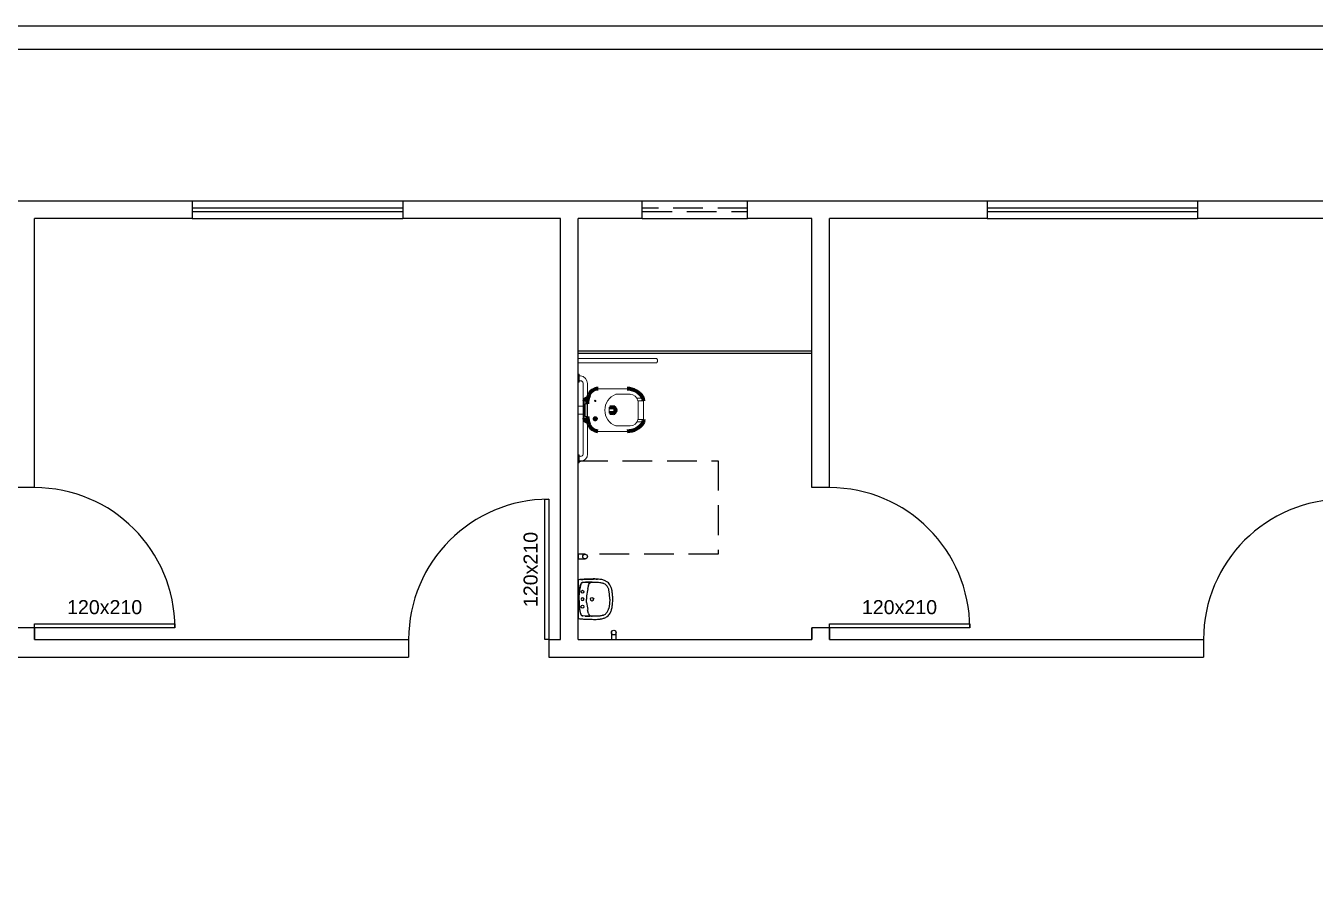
# Model space of a CAD drawing. Header units: centimetres. Extents: x 45464 to 685867, y 12828 to 16690.
# Drawn here: x 676697 to 677800, y 15959 to 16690 of the extents above; entities that cross this region are included whole.
import ezdxf
from ezdxf.enums import TextEntityAlignment as Align

# ---------------------------------------------------------------- set-up
doc = ezdxf.new("R2010")
doc.units = ezdxf.units.CM
doc.header["$LTSCALE"] = 4
doc.linetypes.add('DASHED2', pattern=[9.525, 6.35, -3.175])
for name, color, linetype in [('0.1', 1, 'Continuous'), ('0.2', 2, 'Continuous'), ('0.4', 4, 'Continuous'), ('0.6', 6, 'Continuous'), ('02-CONT', 2, 'Continuous'), ('08', 8, 'Continuous'), ('PDF1_PH - Metal', 253, 'Continuous'), ('PROJEÇÕES', 1, 'DASHED2')]:
    doc.layers.add(name, color=color, linetype=linetype)
doc.styles.add('2mm 1-50', font='arial.ttf', dxfattribs={"height": 0.1})

# ---------------------------------------------------------------- blocks, each defined once
blk = doc.blocks.new('1_00e-flat-67-flat-1')
at = {"color": 1}
blk.add_arc((-62.7, -34.1), 120, 0, 90, dxfattribs=at)
at = {"layer": '02-CONT'}
blk.add_lwpolyline([(-62.7, -34.1), (-62.7, -30.5), (57.3, -30.5), (57.3, -34.1)], close=True, dxfattribs=at)
blk = doc.blocks.new('1_00e-flat-66-flat-1')
at = {"color": 1}
blk.add_arc((34.1, -62.7), 120, 90, 180, dxfattribs=at)
at = {"layer": '02-CONT'}
blk.add_lwpolyline([(34.1, -62.7), (30.5, -62.7), (30.5, 57.3), (34.1, 57.3)], close=True, dxfattribs=at)
blk = doc.blocks.new('1_00e-flat-65-flat-1')
at = {"color": 1}
blk.add_arc((-62.7, -34.1), 120, 0, 90, dxfattribs=at)
at = {"layer": '02-CONT'}
blk.add_lwpolyline([(-62.7, -34.1), (-62.7, -30.5), (57.3, -30.5), (57.3, -34.1)], close=True, dxfattribs=at)
blk = doc.blocks.new('1_00e-flat-64-flat-1')
at = {"color": 1}
blk.add_arc((34.1, -62.7), 120, 90, 180, dxfattribs=at)
at = {"layer": '02-CONT'}
blk.add_lwpolyline([(34.1, -62.7), (30.5, -62.7), (30.5, 57.3), (34.1, 57.3)], close=True, dxfattribs=at)
blk = doc.blocks.new('Barra 3-flat-24-flat-1')
at = {"layer": 'PDF1_PH - Metal', "lineweight": 9}
for points in [[(-25386.6, -18995.8), (-25386.6, -19002.6), (-25385.8, -19002.6), (-25385.8, -18995.8)], [(-25386.6, -19064.8), (-25386.6, -19071.5), (-25385.8, -19071.5), (-25385.8, -19064.8)]]:
    blk.add_lwpolyline(points, close=True, dxfattribs=at)
for points in [[(-25384.5, -18997.1), (-25385.8, -18997.1)], [(-25384.5, -19001.3), (-25385.8, -19001.3)], [(-25382.4, -19003.4), (-25382.4, -19064.4)], [(-25378.6, -19003.4), (-25378.6, -19064.4)], [(-25384.5, -19066), (-25385.8, -19066)], [(-25384.5, -19070.3), (-25385.8, -19070.3)]]:
    blk.add_lwpolyline(points, dxfattribs=at)
for centre, radius, start, end in [((-25385.6, -19004), 6.99, 2.8701, 81.3064), ((-25384.7, -19003.6), 2.27, 3.7764, 86.2265), ((-25384.7, -19064.1), 6.14, 272.0523, 359.9639), ((-25384.6, -19063.8), 2.26, 271.8185, 345.4984)]:
    blk.add_arc(centre, radius, start, end, dxfattribs=at)
blk = doc.blocks.new('bacia sanit-flat-20-flat-1')
at = {"layer": 'PDF1_PH - Metal', "lineweight": 9}
for points in [[(16655.1, 24450.5), (16680.1, 24450.5)], [(16670.3, 24445.9), (16670.8, 24445.9), (16671.2, 24445.9), (16671.6, 24445.9), (16672, 24445.9), (16680.5, 24445.9), (16680.9, 24445.9), (16681.3, 24445.9), (16681.8, 24445.9), (16682.2, 24445.9), (16682.6, 24445.9)], [(16643.3, 24435.7), (16638.2, 24435.7)], [(16643.3, 24425.3), (16643.3, 24425.6), (16643.3, 24439.1), (16643.3, 24439.9)], [(16644.1, 24437.4), (16644.1, 24437), (16644.1, 24436.6), (16644.1, 24428.1), (16644.1, 24427.7), (16644.1, 24427.2)], [(16644.5, 24426.8), (16644.5, 24426.8), (16645, 24426.8), (16645.4, 24426.8), (16645.8, 24426.8), (16645.8, 24432.3), (16645.8, 24437.8), (16645.4, 24437.8), (16645, 24437.8), (16644.5, 24437.8)], [(16665.7, 24429.8), (16665.3, 24429.8), (16664.8, 24429.8), (16664.8, 24430.2), (16664.8, 24430.6), (16664.8, 24431.1), (16664.8, 24431.5), (16664.8, 24431.9), (16664.8, 24432.3), (16664.8, 24432.7), (16664.8, 24433.2), (16664.8, 24433.6), (16664.8, 24434), (16664.8, 24434.4), (16664.8, 24434.9), (16665.3, 24434.9), (16665.3, 24434.9)], [(16693.7, 24442.5), (16688.6, 24442.5)], [(16689.4, 24440.4), (16693.6, 24440.4), (16694, 24440.4)], [(16689.4, 24440.4), (16689.4, 24439.9), (16689.4, 24439.5), (16689.4, 24439.1), (16689.4, 24438.7), (16689.4, 24438.2), (16689.4, 24437.8), (16689.4, 24437.4), (16689.4, 24437), (16689.4, 24436.6), (16689.4, 24436.1), (16689.4, 24435.7)], [(16689.4, 24435.7), (16689.4, 24435.3), (16689.4, 24434.9), (16689.4, 24434.4), (16689.4, 24434), (16689.4, 24433.6), (16689.4, 24433.2), (16689.4, 24432.7), (16689.4, 24432.3), (16689.4, 24431.9), (16689.4, 24431.5), (16689.4, 24431.1), (16689.4, 24430.6), (16689.4, 24430.2), (16689.4, 24429.4)], [(16694, 24440.4), (16694, 24439.9), (16694, 24439.5), (16694, 24439.1), (16694, 24438.7), (16694, 24438.2), (16694, 24437.8), (16694, 24437.4), (16694, 24437), (16694, 24436.6), (16694, 24436.1), (16694, 24435.7), (16694, 24435.3), (16694, 24434.9), (16694, 24434.4), (16694, 24434), (16694, 24433.6), (16694, 24433.2), (16694, 24432.7), (16694, 24432.3), (16694, 24431.9), (16694, 24431.5), (16694, 24431.1), (16694, 24430.6), (16694, 24430.2), (16694, 24429.8), (16694, 24429.4), (16694, 24428.9), (16694, 24428.5), (16694, 24428.1), (16694, 24427.7), (16694, 24427.2), (16694, 24426.8), (16694, 24426.4), (16694, 24426), (16694, 24425.6), (16694, 24425.1), (16694, 24424.7), (16694, 24424.3)], [(16643.3, 24428.9), (16638.2, 24428.9)], [(16689.4, 24429.4), (16689.4, 24428.9), (16689.4, 24428.5), (16689.4, 24428.1), (16689.4, 24427.7), (16689.4, 24427.2), (16689.4, 24426.8), (16689.4, 24426.4), (16689.4, 24426), (16689.4, 24425.6), (16689.4, 24425.1), (16689.4, 24424.7), (16689.4, 24424.3)], [(16689.4, 24424.3), (16693.6, 24424.3), (16694, 24424.3)], [(16689.4, 24424.3), (16693.6, 24424.3), (16694, 24424.3)], [(16680.1, 24414.1), (16655.1, 24414.1)], [(16682.6, 24418.8), (16682.2, 24418.8), (16681.8, 24418.8), (16681.3, 24418.8), (16680.5, 24418.8), (16672, 24418.8), (16671.6, 24418.8), (16671.2, 24418.8), (16670.8, 24418.8), (16670.3, 24418.8)], [(16693.7, 24422.2), (16688.6, 24422.2)]]:
    blk.add_lwpolyline(points, dxfattribs=at)
at = {"layer": 'PDF1_PH - Metal', "lineweight": 211}
for points in [[(16694, 24440.4, 0.086524), (16693.5, 24443.1, 0.264906), (16680.1, 24450.5)], [(16694, 24424.3, -0.086524), (16693.5, 24421.5, -0.264906), (16680.1, 24414.1)]]:
    blk.add_lwpolyline(points, format="xyb", dxfattribs=at)
blk.add_lwpolyline([(16670.3, 24432.3), (16670.3, 24432.3), (16670.3, 24432.3)], dxfattribs=at)
at = {"layer": 'PDF1_PH - Metal', "lineweight": 9}
blk.add_circle((16652.8, 24440.2), 0.635, dxfattribs=at)
at = {"layer": 'PDF1_PH - Metal', "lineweight": 211}
blk.add_circle((16652.8, 24424.9), 0.635, dxfattribs=at)
for centre, radius, start, end in [((16672, 24436.5), 26.2, 161.0139, 177.0973), ((16655.4, 24441.7), 8.83, 90.3217, 157.8056), ((16646.3, 24439.1), 3.16, 88.1661, 164.6032), ((16666.6, 25678.1), 1243.2, 269.9347, 270.0653), ((16667.8, 24432.3), 2.55, 275.8679, 84.1321), ((16646.3, 24425.4), 3.02, 177.2926, 274.2593), ((16673.4, 24429), 27.6, 184.427, 198.8013), ((16666.6, 23393.8), 1036, 89.9217, 90.0783), ((16656.6, 24424.4), 10.3, 204.627, 261.8049)]:
    blk.add_arc(centre, radius, start, end, dxfattribs=at)
at = {"layer": 'PDF1_PH - Metal', "lineweight": 9}
for centre, radius, start, end in [((16675.5, 24432.3), 14.5, 110.9822, 249.0178), ((16682.7, 24439), 6.82, 11.172, 90.6439), ((16644.5, 24437.4), 0.423, 90, 180), ((16644.5, 24427.2), 0.423, 180, 270), ((16682.7, 24425.6), 6.82, 269.3561, 348.828)]:
    blk.add_arc(centre, radius, start, end, dxfattribs=at)
blk = doc.blocks.new('L.51_P-flat-22-flat-1')
at = {"layer": '08'}
for p, q in [((0, 16), (0, 15.9)), ((0, 15.9), (0, -15.9)), ((0.6, 16.6), (0.6, 16.6)), ((0.7, 16.6), (0.6, 16.6)), ((2.3, 16.8), (2.3, 16.8)), ((6.1, 14.4), (4.1, 14.3)), ((6.1, 14.4), (4.1, 14.3)), ((6.1, 14.4), (6.1, 14.4)), ((8.9, 12.1), (8.2, 9)), ((11, 14.6), (10.2, 14.6)), ((11.9, 14.6), (12.2, 14.6)), ((16.6, 17.2), (16.6, 17.2)), ((21.1, 13.8), (21.1, 13.8)), ((1.8, 10.3), (1.8, 10.3)), ((0.8, 0), (0.8, 0)), ((1.8, -10.3), (1.8, -10.3)), ((8.9, -12.1), (8.2, -9)), ((0, -16), (0, -15.9)), ((0.6, -16.6), (0.6, -16.6)), ((0.6, -16.6), (0.7, -16.6)), ((2.3, -16.8), (2.3, -16.8)), ((6.1, -14.4), (4.1, -14.3)), ((6.1, -14.4), (4.1, -14.3)), ((6.1, -14.4), (6.1, -14.4)), ((11, -14.6), (10.2, -14.6)), ((11.9, -14.6), (12.2, -14.6)), ((16.6, -17.2), (16.6, -17.2)), ((21.1, -13.8), (21.1, -13.8))]:
    blk.add_line(p, q, dxfattribs=at)
for points in [[(0.6, 16.6), (0.6, 16.6, 0.380301), (0, 16)], [(2.3, 16.8), (2.3, 16.8, 0.007612), (0.7, 16.6)], [(2.3, 12.9), (2.3, 12.9, 0.047394), (0.8, 2.2)], [(0.8, 0), (0.8, 0, -0.05776), (2.3, 12.9)], [(2.3, 16.8, -0.006011), (4.1, 16.9, -0.005348), (6.8, 17.1, -0.004521), (12.1, 17.2, -0.006524), (14.4, 17.3, -0.013546), (16.6, 17.2)], [(16.6, 17.2, 0.014577), (14.4, 17.3, 0.005049), (13, 17.3, 0.003057), (11.2, 17.2, 0.003579), (6.6, 17.1, 0.005839), (3.9, 16.9, 0.006773), (2.3, 16.8)], [(4.1, 14.3), (4.1, 14.3, 0.334834), (2.3, 12.9)], [(2.3, 12.9), (2.3, 12.9, -0.332966), (4.1, 14.3)], [(2.3, 12.9), (2.3, 12.9, -0.000374), (2.3, 12.9)], [(4.1, 14.3), (4.1, 14.3, 0.000631), (4.1, 14.3)], [(11, 14.6, -0.005207), (9.8, 14.6, 0.005375), (9.2, 14.6, 0.00664), (8.6, 14.6, 0.004375), (7.9, 14.6, 0.001156), (6.7, 14.5, -0.003092), (6.1, 14.4)], [(6.1, 14.4, 0.002091), (6.5, 14.5, 0.001464), (7.6, 14.5, -0.004115), (8.4, 14.6, -0.007251), (9.2, 14.6)], [(8.9, 12.1), (8.9, 12.1, -0.307483), (11.5, 14.5)], [(9.2, 14.6, -0.00474), (9.5, 14.6, -0.002257), (9.8, 14.6, 0.000797), (10.2, 14.6)], [(11.6, 14.6), (11.6, 14.6, 0.000884), (11, 14.6)], [(11.6, 14.6, -0.048484), (11.6, 14.6, -0.048279), (11.6, 14.6, -0.084885), (11.6, 14.6, -0.141909), (11.6, 14.5, -0.057696), (11.6, 14.5, -0.043541), (11.6, 14.5, -0.040045), (11.6, 14.5, -0.034229), (11.6, 14.5, -0.023292), (11.6, 14.5, -0.016532), (11.6, 14.5, -0.014864), (11.5, 14.5, -0.018599), (11.5, 14.5, -0.010502), (11.5, 14.5)], [(11.5, 14.5, -0.031436), (11.5, 14.6, -0.037384), (11.5, 14.6, -0.040471), (11.5, 14.6, -0.050709), (11.5, 14.6, -0.178998), (11.5, 14.6, -0.053532), (11.5, 14.6, -0.043329), (11.5, 14.6, -0.036196), (11.5, 14.6, -0.039167), (11.5, 14.6, 0.07472), (11.5, 14.6, -0.042333), (11.5, 14.6)], [(11.5, 14.6, -0.034945), (11.5, 14.6, -0.02698), (11.5, 14.6, -0.021593), (11.5, 14.6, -0.016954), (11.5, 14.6, -0.017111), (11.5, 14.6, -0.016189), (11.5, 14.6, -0.01233), (11.6, 14.6, -0.012048), (11.6, 14.6)], [(11.5, 14.5, -0.009681), (11.5, 14.5, -0.009978), (11.5, 14.5, -0.026851), (11.5, 14.5, -0.027297), (11.5, 14.5, -0.027498), (11.5, 14.5, -0.032168), (11.5, 14.5, -0.049163), (11.5, 14.5, -0.186923), (11.5, 14.5, -0.107041), (11.5, 14.5, -0.038487), (11.5, 14.5, -0.012498), (11.5, 14.5, 0.025241), (11.5, 14.5, 0.046032), (11.5, 14.5)], [(11.7, 14.6), (11.7, 14.6, -0.021484), (11.6, 14.6)], [(11.6, 14.6, -0.032299), (11.6, 14.6, -0.039418), (11.6, 14.6, -0.046129), (11.6, 14.6, -0.058765), (11.6, 14.6, -0.15242), (11.6, 14.6, -0.058959), (11.6, 14.6, -0.046419), (11.6, 14.6, 0.005047), (11.6, 14.6, 0.034816), (11.6, 14.6, 0.004251), (11.6, 14.6, -0.041022), (11.6, 14.6)], [(11.6, 14.6, -0.041118), (11.6, 14.6, -0.033041), (11.6, 14.6, -0.026349), (11.6, 14.6, -0.020575), (11.6, 14.6, -0.016329), (11.6, 14.6, -0.013256), (11.6, 14.6, -0.016526), (11.6, 14.6, -0.01256), (11.6, 14.6, -0.007787), (11.7, 14.6)], [(12.2, 14.6, -0.002269), (13.8, 14.7, -0.004998), (15, 14.6, -0.007991), (16.2, 14.6, -0.025422), (18.6, 14.4)], [(19.8, 16.8, 0.02367), (17.6, 17.1, 0.009145), (16.6, 17.2)], [(18.6, 14.4, -0.020568), (20, 14.1, -0.019806), (21.1, 13.8)], [(29.5, 4, 0.007611), (29.3, 5.6, 0.01342), (29.1, 7.2, 0.036993), (28.4, 9.9, 0.053243), (27.3, 12.2, 0.127567), (24.2, 15.2, 0.05263), (21.9, 16.3, 0.024865), (20.3, 16.7, 0.007061), (19.8, 16.8)], [(21.1, 13.8, -0.030827), (22.2, 13.4, -0.09604), (24.4, 11.8, -0.063195), (25.3, 10.4, -0.034611), (25.9, 9.3, -0.022848), (26.2, 8.3)], [(0.8, 2.2), (0.8, 2.2, 0.010006), (0.8, 0)], [(0.8, 0), (0.8, 0, 0.05776), (2.3, -12.9)], [(7.3, 2.9, 0.012649), (7.2, 0.9, 0.007226), (7.2, 0)], [(7.3, -2.9, -0.012649), (7.2, -0.9, -0.007226), (7.2, 0)], [(10.5, 0), (10.5, 0, -0.124906), (10.7, 0.7)], [(10.7, 0.8), (10.7, 0.8, -0.2534), (11.9, 1.4)], [(12.1, 1.4), (12.1, 1.4, -0.381509), (13.4, 0)], [(12.1, -1.4), (12.1, -1.4, 0.381509), (13.4, 0)], [(26.9, 4.1, 0.00807), (26.7, 5.4, 0.011919), (26.5, 6.7, 0.013199), (26.3, 7.8, 0.008071), (26.2, 8.3)], [(27, 3.2), (27, 3.2, 0.005718), (26.9, 4.1)], [(27.1, 0), (27.1, 0, 0.019657), (27, 3.2)], [(27.1, 0), (27.1, 0, -0.019657), (27, -3.2)], [(29.7, 0), (29.7, 0, 0.024234), (29.5, 4)], [(0.8, -2.2), (0.8, -2.2, -0.010006), (0.8, 0)], [(2.3, -12.9), (2.3, -12.9, -0.047394), (0.8, -2.2)], [(10.5, 0), (10.5, 0, 0.124906), (10.7, -0.7)], [(10.7, -0.8), (10.7, -0.8, 0.2534), (11.9, -1.4)], [(19.8, -16.8, 0.041222), (22.4, -16.1, 0.064156), (24.9, -14.8, 0.11159), (27.5, -11.9, 0.047064), (28.4, -9.9, 0.01722), (28.7, -8.9, 0.01972), (29.1, -7.2, 0.013523), (29.3, -5.6, 0.009069), (29.5, -4)], [(21.1, -13.8, 0.030827), (22.2, -13.4, 0.09604), (24.4, -11.8, 0.063195), (25.3, -10.4, 0.034611), (25.9, -9.3, 0.022848), (26.2, -8.3)], [(26.9, -4.1, -0.00807), (26.7, -5.4, -0.011919), (26.5, -6.7, -0.013199), (26.3, -7.8, -0.008071), (26.2, -8.3)], [(27, -3.2), (27, -3.2, -0.005718), (26.9, -4.1)], [(29.5, -4), (29.5, -4, 0.024376), (29.7, 0)], [(0, -16), (0, -16, 0.380329), (0.6, -16.6)], [(0.7, -16.6), (0.7, -16.6, 0.007418), (2.3, -16.8)], [(4.1, -14.3), (4.1, -14.3, -0.334834), (2.3, -12.9)], [(2.3, -12.9), (2.3, -12.9, 0.000374), (2.3, -12.9)], [(2.3, -12.9), (2.3, -12.9, 0.332962), (4.1, -14.3)], [(2.3, -16.8, 0.006011), (4.1, -16.9, 0.005348), (6.8, -17.1, 0.004521), (12.1, -17.2, 0.006524), (14.4, -17.3, 0.013546), (16.6, -17.2)], [(2.3, -16.8, 0.00678), (3.9, -16.9, 0.004564), (5.7, -17, 0.002524), (7.5, -17.1, 0.004352), (12.1, -17.2, 0.006501), (14.4, -17.3, 0.013543), (16.6, -17.2)], [(4.1, -14.3), (4.1, -14.3, -0.000631), (4.1, -14.3)], [(11, -14.6, 0.005207), (9.8, -14.6, -0.005375), (9.2, -14.6, -0.00664), (8.6, -14.6, -0.004375), (7.9, -14.6, -0.001156), (6.7, -14.5, 0.003092), (6.1, -14.4)], [(6.1, -14.4, -0.002091), (6.5, -14.5, -0.001464), (7.6, -14.5, 0.004115), (8.4, -14.6, 0.007251), (9.2, -14.6)], [(8.9, -12.1), (8.9, -12.1, 0.307483), (11.5, -14.5)], [(9.2, -14.6, 0.00474), (9.5, -14.6, 0.002257), (9.8, -14.6, -0.000797), (10.2, -14.6)], [(11.6, -14.6), (11.6, -14.6, -0.000884), (11, -14.6)], [(11.6, -14.6, 0.048484), (11.6, -14.6, 0.048279), (11.6, -14.6, 0.084885), (11.6, -14.6, 0.141909), (11.6, -14.5, 0.057696), (11.6, -14.5, 0.043541), (11.6, -14.5, 0.040045), (11.6, -14.5, 0.034229), (11.6, -14.5, 0.023292), (11.6, -14.5, 0.016532), (11.6, -14.5, 0.014864), (11.5, -14.5, 0.018599), (11.5, -14.5, 0.010502), (11.5, -14.5)], [(11.7, -14.6), (11.7, -14.6, 0.021484), (11.6, -14.6)], [(11.6, -14.6, 0.041118), (11.6, -14.6, 0.033041), (11.6, -14.6, 0.026349), (11.6, -14.6, 0.020575), (11.6, -14.6, 0.016329), (11.6, -14.6, 0.013256), (11.6, -14.6, 0.016526), (11.6, -14.6, 0.01256), (11.6, -14.6, 0.007787), (11.7, -14.6)], [(11.6, -14.6, 0.032299), (11.6, -14.6, 0.039418), (11.6, -14.6, 0.046129), (11.6, -14.6, 0.058765), (11.6, -14.6, 0.15242), (11.6, -14.6, 0.058959), (11.6, -14.6, 0.046419), (11.6, -14.6, -0.005047), (11.6, -14.6, -0.034816), (11.6, -14.6, -0.004251), (11.6, -14.6, 0.041022), (11.6, -14.6)], [(18.6, -14.4, -0.025995), (16.2, -14.6, -0.0078), (15.4, -14.6, -0.006638), (12.2, -14.6)], [(16.6, -17.2, 0.021184), (18.8, -17, 0.011263), (19.8, -16.8)], [(21.1, -13.8, -0.022641), (19.9, -14.1, -0.018458), (18.6, -14.4)]]:
    blk.add_lwpolyline(points, format="xyb", dxfattribs=at)
at = {"layer": '08', "ltscale": 27.502596}
for centre in [(3.8, 6.4), (3.8, -6.4)]:
    blk.add_circle(centre, 1.22, dxfattribs=at)
at = {"layer": '08'}
for centre, radius, start, end in [((3.9, 0), 1.22, 0, 180), ((3.9, 0), 1.22, 180, 360), ((51.2, -0.7), 44, 167.345, 175.384), ((51.2, 0.7), 44, 184.616, 192.655)]:
    blk.add_arc(centre, radius, start, end, dxfattribs=at)
for centre, major_axis, ratio, start_param, end_param in [((11.5, 15.2), (0.347, 0.538), 0.98852, -2.558386, -2.421709), ((11.5, 15.2), (0.424, -0.48), 0.993745, -0.721267, -0.591454), ((12, 11.4), (0.71, -3.15), 0.999971, 2.93072, 3.008068), ((11.9, 0), (0.03, -1.44), 0.991671, -2.157977, -2.111955), ((11.9, 0), (0.06, -1.44), 0.992169, -2.130367, -2.113744), ((12, 0), (0.13, -1.46), 0.992499, 2.941317, 3.068984), ((11.9, 0), (0.03, 1.44), 0.991671, 2.111955, 2.157977), ((11.9, 0), (0.06, 1.44), 0.992169, 2.113744, 2.130367), ((12, 0), (0.13, 1.46), 0.992499, -3.068984, -2.941317), ((12, -11.4), (0.71, 3.15), 0.999971, -3.008068, -2.93072)]:
    blk.add_ellipse(centre, major_axis=major_axis, ratio=ratio, start_param=start_param, end_param=end_param, dxfattribs=at)

msp = doc.modelspace()

# ---------------------------------------------------------------- linework, layer by layer
at = {"layer": '0.1', "linetype": 'DASHED2'}
for p, q in [((677314.4, 16534.4), (677224.4, 16534.4)), ((677224.4, 16531.4), (677314.4, 16531.4))]:
    msp.add_line(p, q, dxfattribs=at)
at = {"layer": '0.1'}
for p, q in [((677169.4, 16412.4), (677369.4, 16412.4)), ((677169.4, 16410.4), (677369.4, 16410.4))]:
    msp.add_line(p, q, dxfattribs=at)
at = {"layer": '0.2'}
for p, q in [((677019.4, 16540.4), (676839.4, 16540.4)), ((677699.4, 16540.4), (677519.4, 16540.4)), ((677019.4, 16534.4), (676839.4, 16534.4)), ((676839.4, 16531.4), (677019.4, 16531.4)), ((676839.4, 16525.4), (677019.4, 16525.4)), ((677699.4, 16534.4), (677519.4, 16534.4)), ((677519.4, 16531.4), (677699.4, 16531.4)), ((677519.4, 16525.4), (677699.4, 16525.4))]:
    msp.add_line(p, q, dxfattribs=at)
at = {"layer": '0.4'}
for points in [[(672504.2, 13700.9), (672484.6, 13700.8), (672866.5, 16690.4), (685866.9, 16690.4), (685029, 14274.1)], [(672507.3, 13720.9), (672884.1, 16670.4), (685838.8, 16670.4), (685014.8, 14294.1)]]:
    msp.add_lwpolyline(points, dxfattribs=at)
at = {"layer": '0.6'}
for p, q in [((676839.4, 16540.4), (676839.4, 16525.4)), ((677019.4, 16540.4), (677019.4, 16525.4)), ((677224.4, 16525.4), (677224.4, 16540.4)), ((677314.4, 16540.4), (677224.4, 16540.4)), ((677314.4, 16525.4), (677314.4, 16540.4)), ((677519.4, 16540.4), (677519.4, 16525.4)), ((677699.4, 16540.4), (677699.4, 16525.4)), ((677224.4, 16525.4), (677314.4, 16525.4)), ((676704.4, 16295.4), (676689.4, 16295.4)), ((677384.4, 16295.4), (677369.4, 16295.4)), ((676704.4, 16175.4), (676689.4, 16175.4)), ((677384.4, 16175.4), (677369.4, 16175.4)), ((677024.4, 16165.4), (677024.4, 16150.4)), ((677144.4, 16165.4), (677144.4, 16150.4)), ((677704.4, 16165.4), (677704.4, 16150.4))]:
    msp.add_line(p, q, dxfattribs=at)
for points in [[(676704.4, 16540.4), (676634.4, 16540.4)], [(676839.4, 16540.4), (676689.4, 16540.4)], [(677169.4, 16540.4), (677019.4, 16540.4)], [(677224.4, 16540.4), (677154.4, 16540.4)], [(677384.4, 16540.4), (677314.4, 16540.4)], [(677519.4, 16540.4), (677369.4, 16540.4)], [(677849.4, 16540.4), (677699.4, 16540.4)], [(676704.4, 16295.4), (676704.4, 16525.4)], [(676839.4, 16525.4), (676704.4, 16525.4)], [(677144.4, 16165.4), (677154.4, 16165.4), (677154.4, 16525.4), (677019.4, 16525.4)], [(677169.4, 16165.4), (677169.4, 16525.4)], [(677224.4, 16525.4), (677169.4, 16525.4)], [(677369.4, 16295.4), (677369.4, 16525.4), (677314.4, 16525.4)], [(677384.4, 16295.4), (677384.4, 16525.4)], [(677519.4, 16525.4), (677384.4, 16525.4)], [(677824.4, 16165.4), (677834.4, 16165.4), (677834.4, 16525.4), (677699.4, 16525.4)], [(676704.4, 16165.4), (676704.4, 16175.4)], [(676704.4, 16175.4), (676704.4, 16165.4), (676714.4, 16165.4)], [(677169.4, 16165.4), (677369.4, 16165.4), (677369.4, 16175.4)], [(677369.4, 16175.4), (677369.4, 16165.4)], [(677384.4, 16165.4), (677384.4, 16175.4)], [(677384.4, 16175.4), (677384.4, 16165.4), (677394.4, 16165.4)], [(676704.4, 16165.4), (677024.4, 16165.4)], [(677394.4, 16165.4), (677704.4, 16165.4)], [(676474.4, 16150.4), (676474.4, 16150.4), (676714.4, 16150.4)], [(676714.4, 16150.4), (677024.4, 16150.4)], [(677144.4, 16150.4), (677169.4, 16150.4)], [(677154.4, 16150.4), (677154.4, 16150.4), (677394.4, 16150.4)], [(677394.4, 16150.4), (677704.4, 16150.4)]]:
    msp.add_lwpolyline(points, dxfattribs=at)
at = {"layer": 'PDF1_PH - Metal', "lineweight": 9}
for points in [[(677236.4, 16405.8), (677169.4, 16405.8)], [(677236.4, 16402), (677169.4, 16402)]]:
    msp.add_lwpolyline(points, dxfattribs=at)
msp.add_lwpolyline([(677236.4, 16405.8, -0.176777), (677236.8, 16405.7, -0.043904), (677236.9, 16405.6, -0.042425), (677237, 16405.4, -0.033143), (677237.1, 16405.2, -0.033667), (677237.2, 16404.9, -0.038328), (677237.3, 16404.4, -0.068668), (677237.3, 16403.3, -0.032308), (677237.2, 16402.9, -0.033667), (677237.1, 16402.6, -0.032003), (677237, 16402.4, -0.096572), (677236.7, 16402.1, -0.164767), (677236.4, 16402)], format="xyb", dxfattribs=at)
at = {"layer": 'PDF1_PH - Metal'}
for points in [[(677175.4, 16238.3), (677169.4, 16238.3), (677169.4, 16234.3), (677175.4, 16234.3)], [(677198, 16171.3), (677198, 16165.4), (677202, 16165.4), (677202, 16171.3)]]:
    msp.add_lwpolyline(points, dxfattribs=at)
for centre in [(677175.4, 16236.3), (677200, 16171.3)]:
    msp.add_circle(centre, 2, dxfattribs=at)
at = {"layer": 'PROJEÇÕES', "color": 250}
msp.add_lwpolyline([(677169.4, 16318.3), (677289.4, 16318.3), (677289.4, 16238.3), (677169.4, 16238.3)], close=True, dxfattribs=at)

# ---------------------------------------------------------------- block references
at = {"layer": '0.6'}
for name, p in [('Barra 3-flat-24-flat-1', (702556.1, 35388.1)), ('bacia sanit-flat-20-flat-1', (660531.3, -8070.7)), ('1_00e-flat-67-flat-1', (676767.2, 16209.4)), ('1_00e-flat-65-flat-1', (677447.2, 16209.4)), ('1_00e-flat-66-flat-1', (677110.4, 16228.1)), ('1_00e-flat-64-flat-1', (677790.4, 16228.1)), ('L.51_P-flat-22-flat-1', (677169.4, 16199.9))]:
    msp.add_blockref(name, p, dxfattribs=at)

# ---------------------------------------------------------------- texts
at = {"layer": '02-CONT', "style": '2mm 1-50'}
msp.add_text('120x210', height=12, rotation=90, dxfattribs=at).set_placement((677128.8, 16225.3), align=Align.MIDDLE_CENTER)
for p in [(676764.4, 16193.1), (677444.4, 16193.1)]:
    msp.add_text('120x210', height=12, dxfattribs=at).set_placement(p, align=Align.MIDDLE_CENTER)

doc.saveas('drawing.dxf')
